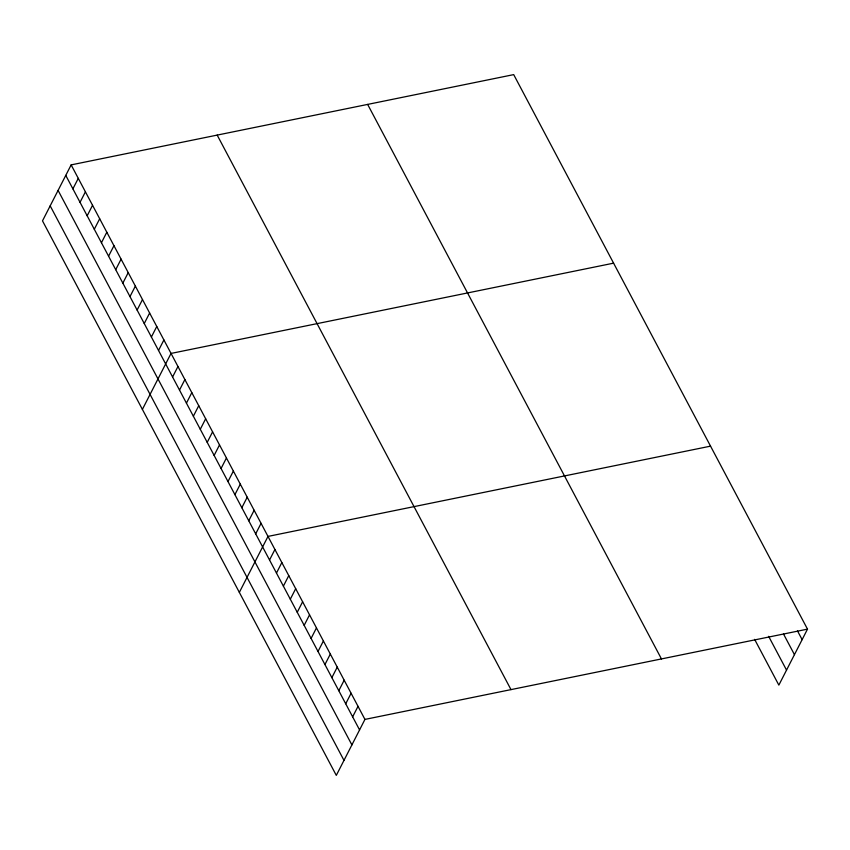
<?xml version="1.0" encoding="UTF-8"?>
<svg xmlns="http://www.w3.org/2000/svg" width="850" height="850" viewBox="0 0 850 850"><rect width="100%" height="100%" fill="white"/><g stroke="black" fill="none" stroke-linecap="round" stroke-linejoin="round"><path stroke-width="1.27" d="M71.145 164.889L42.5 220.862L336.303 775.381L364.947 719.408L807.5 629.138L513.697 74.619L71.145 164.889L364.947 719.408M72.898 188.859L78.274 178.362M80.038 202.332L85.414 191.824M87.178 215.794L92.544 205.296M94.308 229.256L99.684 218.758M101.448 242.728L106.813 232.231M108.577 256.19L113.953 245.692M115.717 269.663L121.093 259.154M122.846 283.124L128.222 272.627M129.986 296.597L135.363 286.089M137.116 310.059L142.492 299.561M144.256 323.531L149.632 313.023M151.396 336.993L156.761 326.496M158.525 350.466L163.901 339.957M142.396 409.392L171.031 353.43L613.583 263.16M172.582 376.996L177.958 366.499M179.509 390.076L184.886 379.567M186.437 403.144L191.813 392.636M193.364 416.213L198.741 405.716M200.292 429.282L205.657 418.784M207.219 442.351L212.585 431.853M214.136 455.43L219.512 444.922M221.064 468.499L226.44 457.991M227.991 481.567L233.367 471.07M234.919 494.636L240.295 484.139M241.846 507.705L247.212 497.207M248.763 520.774L254.139 510.276M255.691 533.853L261.067 523.345M239.349 592.386L267.994 536.414L710.547 446.144M269.546 559.991L274.922 549.493M276.473 573.059L281.839 562.562M283.39 586.128L288.766 575.631M290.317 599.207L295.694 588.699M297.245 612.276L302.621 601.768M304.172 625.345L309.549 614.847M311.1 638.414L316.466 627.916M318.017 651.482L323.393 640.985M324.944 664.562L330.321 654.054M331.872 677.631L337.248 667.122M338.799 690.699L344.176 680.202M345.727 703.768L351.092 693.271M352.644 716.837L358.02 706.339M807.5 629.138L778.855 685.111L754.619 639.359M797.513 630.923L802.124 639.636M783.487 633.951L794.452 654.649M768.644 636.342L786.537 670.108M367.646 104.412L661.459 658.931M217.186 135.107L510.988 689.616M65.769 175.398L359.571 729.916M58.087 190.4L351.9 744.919M50.182 205.859L343.984 760.378"/></g></svg>
